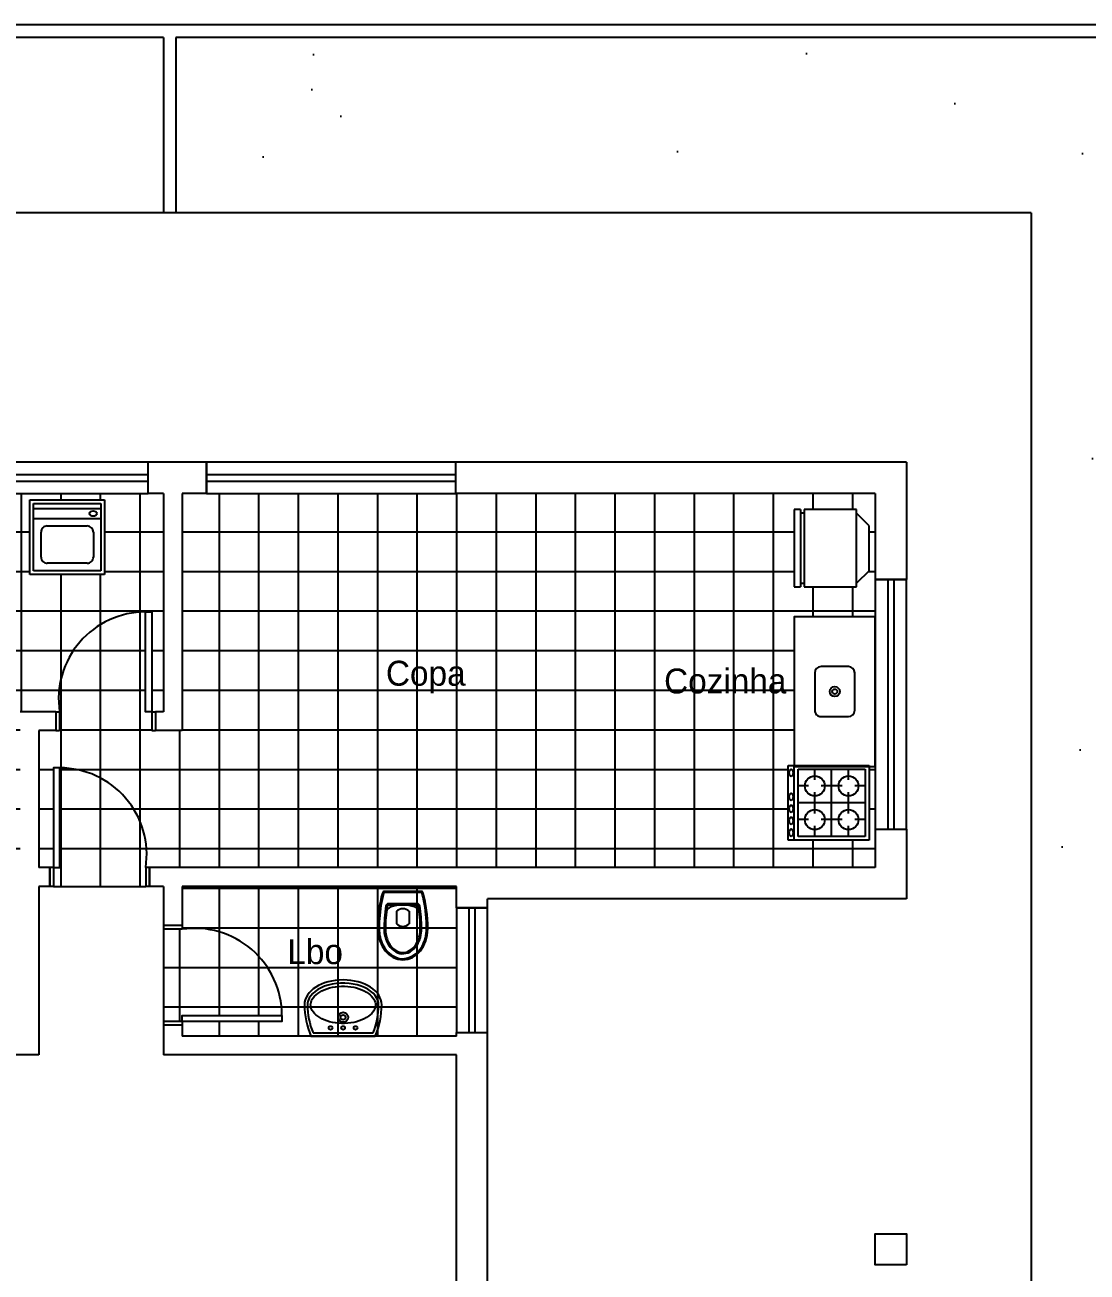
# Model space of a CAD drawing. Extents: x 0 to 44.9, y 0 to 40.9.
# Drawn here: x 19.06 to 27.58, y 10.28 to 20.28 of the extents above; entities that cross this region are included whole.
import ezdxf

# ---------------------------------------------------------------- set-up
doc = ezdxf.new("R2010")
doc.units = 0
for name, color, linetype in [('BLOCO', 5, 'CONTINUOUS'), ('BLOCOS', 5, 'CONTINUOUS'), ('CINZA', 8, 'CONTINUOUS'), ('HACHURA', 1, 'CONTINUOUS'), ('JARDIM', 3, 'CONTINUOUS'), ('PAREDE', 7, 'CONTINUOUS')]:
    doc.layers.add(name, color=color, linetype=linetype)
doc.styles.add('PADRÃO', font='', dxfattribs={"height": 0.2})
doc.styles.get('PADRÃO').set_extended_font_data('AvantGarde Bk BT')

# ---------------------------------------------------------------- blocks, each defined once
blk = doc.blocks.new('J15')
at = {"layer": 'BLOCO'}
for p, q in [((1.5, 0.25), (0, 0.25)), ((0, 0.25), (0, 0)), ((1.5, 0), (1.5, 0.25)), ((1.5, 0.1500000000000057), (0, 0.1500000000000057)), ((0, 0.09999999999999432), (1.5, 0.09999999999999432)), ((0, 0), (1.5, 0))]:
    blk.add_line(p, q, dxfattribs=at)
blk = doc.blocks.new('J2')
at = {"layer": 'BLOCO'}
for p, q in [((0, 0.25), (0, 0)), ((2, 0.25), (0, 0.25)), ((2, 0), (2, 0.25)), ((2, 0.1500000000000057), (0, 0.1500000000000057)), ((0, 0.09999999999999432), (2, 0.09999999999999432)), ((0, 0), (2, 0))]:
    blk.add_line(p, q, dxfattribs=at)
blk = doc.blocks.new('P80D15')
at = {"layer": 'BLOCO', "ltscale": 0.015}
for p, q in [((0, 0.1500000000000057), (0, 0)), ((0, 0.1500000000000341), (0.03000000000000114, 0.1500000000000341)), ((0.03000000000000114, 0.1500000000000057), (0.03000000000000114, 0)), ((0.7700000000000102, 0.1500000000000057), (0.7700000000000102, 0)), ((0.7700000000000102, 0.1500000000000057), (0.8000000000000114, 0.1500000000000057)), ((0.8000000000000114, 0.1500000000000057), (0.8000000000000114, 0)), ((0, 2.842170943040401e-14), (0.03000000000000114, 0)), ((0.7699999999999818, 0), (0.8000000000000114, 0))]:
    blk.add_line(p, q, dxfattribs=at)
at = {"layer": 'BLOCO'}
blk.add_lwpolyline([(0.7700000000000102, 0.1500000000000057), (0.7199999999999989, 0.1500000000000057), (0.7199999999999989, 0.950000000000017), (0.7700000000000102, 0.950000000000017)], close=True, dxfattribs=at)
at = {"layer": 'BLOCO', "ltscale": 0.015}
blk.add_arc((0.7199999999999989, 0.2524375000000134), 0.6975625000000036, 89.99999999999959, 188.444460412286, dxfattribs=at)
blk = doc.blocks.new('P80E15')
at = {"layer": 'BLOCO', "ltscale": 0.015}
for p, q in [((0.03000000000000114, 0.1500000000000057), (0, 0.1500000000000057)), ((0, 0.1500000000000057), (0, 0)), ((0.03000000000000114, 0.1500000000000057), (0.03000000000000114, 0)), ((0.8000000000000114, 0.1500000000000341), (0.7700000000000102, 0.1500000000000341)), ((0.7700000000000102, 0.1500000000000057), (0.7700000000000102, 0)), ((0.8000000000000114, 0.1500000000000057), (0.8000000000000114, 0)), ((0.03000000000000114, 2.842170943040401e-14), (0, 0)), ((0.8000000000000114, 2.842170943040401e-14), (0.7700000000000102, 5.684341886080801e-14))]:
    blk.add_line(p, q, dxfattribs=at)
at = {"layer": 'BLOCO'}
blk.add_lwpolyline([(0.03000000000000114, 0.1500000000000057), (0.0800000000000125, 0.1500000000000057), (0.0800000000000125, 0.950000000000017), (0.03000000000000114, 0.950000000000017)], close=True, dxfattribs=at)
at = {"layer": 'BLOCO', "ltscale": 0.015}
blk.add_arc((0.0800000000000125, 0.2524375000000134), 0.6975625000000036, 351.555539587714, 90.00000000000041, dxfattribs=at)
blk = doc.blocks.new('J1')
at = {"layer": 'BLOCO'}
for p, q in [((0, 0.25), (0, 0)), ((1, 0.25), (0, 0.25)), ((1, 0), (1, 0.25)), ((1, 0.1500000000000057), (0, 0.1500000000000057)), ((0, 0.09999999999999432), (1, 0.09999999999999432)), ((0, 0), (1, 0))]:
    blk.add_line(p, q, dxfattribs=at)
blk = doc.blocks.new('VASOSAN')
at = {"layer": 'BLOCOS'}
for p, q in [((-0.04999870165021036, 0.1999637913173729), (-0.04999870165021036, 0.300036208682684)), ((0.05000129834978395, 0.2000000000000171), (0.05000129834978395, 0.3000000000000398)), ((-0.1156907586723577, 0.1400000000000148), (0.1156608751354042, 0.1400000000000148)), ((-0.1156899891503542, 0.1500000000000057), (0.1156563640565906, 0.1500000000000057)), ((-0.1449592708755176, 0.04000000000002046), (0.1449618675667352, 0.04000000000002046)), ((-0.144958964094414, 0.05000000000001137), (0.144958964094414, 0.05000000000001137))]:
    blk.add_line(p, q, dxfattribs=at)
for centre, radius, start, end in [((-1.681254687468936e-05, 0.2500000000000284), 0.07072348561596478, 44.98962509969003, 134.9688828081831), ((-1.681254687468936e-05, 0.2500000000000284), 0.07072348561596478, 225.0311171918169, 315.01037490031), ((-0.1156907586724003, 0.1599999999999966), 0.02, 189.3867869031125, 270.0000000001221), ((-0.1156899891503826, 0.1599999999999113), 0.01, 189.3843767903272, 270.0000000002443), ((0.1156563640566048, 0.1599999999999397), 0.01, 269.9999999999185, 350.5758748885445), ((0.1156608751354185, 0.1600000000000534), 0.02, 269.9999999999593, 350.5771305827586), ((-0.1449592708755176, 0.06000000000784667), 0.02, 195.5363314444965, 269.9999999879495), ((-0.1449589640944282, 0.0600000000000307), 0.01, 195.5346797106506, 270), ((0.1449589640941156, 0.06000000000059913), 0.01, 270.0000000017912, 344.483103753554), ((0.1449618675666784, 0.06000000000008754), 0.02, 270.0000000001221, 344.463668535786)]:
    blk.add_arc(centre, radius, start, end, dxfattribs=at)
for centre, major_axis, ratio, start_param, end_param in [((1.298349786793551e-06, 0.3400000000000034), (0, 0.25), 0.8000000000000114, 4.71238898038469, 7.853981633974483), ((1.298349786793551e-06, 0.3400000000000034), (0, 0.5), 0.4000000000000057, 1.570796326794897, 2.178171401941273), ((1.298349786793551e-06, 0.3400000000000034), (0, 0.5), 0.4000000000000057, 4.10501390519934, 4.71238898038469), ((3.162615456631102e-06, 0.2000000000000171), (-0.1315416254084454, 0), 0.380107846735427, 0, 3.141592653589793)]:
    blk.add_ellipse(centre, major_axis=major_axis, ratio=ratio, start_param=start_param, end_param=end_param, dxfattribs=at)
for points, knots in [([(0.1900012983497845, 0.3400000000000034), (0.1900012983497845, 0.3848761319792686), (0.1797393390216371, 0.4296688513161939), (0.1275724019719462, 0.5345347987748141), (0.06728061332151469, 0.5774883381547511), (-0.05557463358574921, 0.5822833263597715), (-0.1176873313140447, 0.5442092108278018), (-0.1772271428546759, 0.4396819034496957), (-0.1899987016502109, 0.3899119131999385), (-0.1899987016502109, 0.3400000000000034)], [4.71238898038469, 4.71238898038469, 4.71238898038469, 4.71238898038469, 5.268704666077937, 5.268704666077937, 6.251971787216637, 6.251971787216637, 7.235238908355337, 7.235238908355337, 7.853981633974483, 7.853981633974483, 7.853981633974483, 7.853981633974483]), ([(0.1500012983497925, 0.3400000000000034), (0.1500012983497925, 0.3788440209133057), (0.1410350669412708, 0.4175642631073231), (0.09785548235792874, 0.5046356523495774), (0.05186252916044509, 0.5365242863162791), (-0.035906470330346, 0.5428969122828846), (-0.08268716521656927, 0.5186239494114204), (-0.136675398657502, 0.4336095243094746), (-0.1499987016502189, 0.3869668551708401), (-0.1499987016502189, 0.3400000000000034)], [4.71238898038469, 4.71238898038469, 4.71238898038469, 4.71238898038469, 5.267303564860582, 5.267303564860582, 6.225165062483076, 6.225165062483076, 7.18302656010557, 7.18302656010557, 7.853981633974483, 7.853981633974483, 7.853981633974483, 7.853981633974483]), ([(0.1400012983497874, 0.3400000000000034), (0.1400012983497874, 0.3772837390730786), (0.1313244408788421, 0.4146147677288923), (0.08614040026922964, 0.5057958350239744), (0.03502463044166859, 0.5349710805647021), (-0.04931088296146413, 0.5246485128546965), (-0.08846614740087944, 0.4978919085569657), (-0.1301770436703151, 0.4186244413023701), (-0.139998701650228, 0.3793231752999873), (-0.139998701650228, 0.3400000000000034)], [4.71238898038469, 4.71238898038469, 4.71238898038469, 4.71238898038469, 5.266984672173268, 5.266984672173268, 6.376176055750425, 6.376176055750425, 7.268653195712185, 7.268653195712185, 7.853981633974483, 7.853981633974483, 7.853981633974483, 7.853981633974483]), ([(-0.1899987016502109, 0.3400000000000034), (-0.1899987016502109, 0.2628456380244302), (-0.1826597402104682, 0.1857481592563204), (-0.1646350625580055, 0.0962993025843275), (-0.1598779088782436, 0.07633152029333701), (-0.1545936493339752, 0.05732178411361133)], [1.570796326794897, 1.570796326794897, 1.570796326794897, 1.570796326794897, 2.037455774227855, 2.037455774227855, 2.178171373096618, 2.178171373096618, 2.178171373096618, 2.178171373096618]), ([(0.1255213970934932, 0.158362586435743), (0.1304959230626253, 0.1883329397418549), (0.1342856674288981, 0.2197754344096836), (0.1388984311594896, 0.280892952358073), (0.1400012983497874, 0.3104504303007616), (0.1400012983497874, 0.3400000000000034)], [4.319424209334854, 4.319424209334854, 4.319424209334854, 4.319424209334854, 4.526146784234752, 4.526146784234752, 4.71238898038469, 4.71238898038469, 4.71238898038469, 4.71238898038469]), ([(0.1353910129756457, 0.1567256052765629), (0.1406375926198677, 0.1883393074453181), (0.1445703338030171, 0.2215366219332111), (0.1489940345178695, 0.2833246268364178), (0.1500012983497925, 0.3116621455754114), (0.1500012983497925, 0.3400000000000034)], [4.319414935773391, 4.319414935773391, 4.319414935773391, 4.319414935773391, 4.53527739023095, 4.53527739023095, 4.71238898038469, 4.71238898038469, 4.71238898038469, 4.71238898038469]), ([(0.1545944801337669, 0.0573247746568768), (0.1714080019636555, 0.1178830224408784), (0.1827947395838834, 0.188231392050767), (0.1891612343353728, 0.2873542333339003), (0.1900012983497845, 0.3136769834079587), (0.1900012983497845, 0.3400000000000034)], [4.105016649121983, 4.105016649121983, 4.105016649121983, 4.105016649121983, 4.553177186481221, 4.553177186481221, 4.71238898038469, 4.71238898038469, 4.71238898038469, 4.71238898038469])]:
    blk.add_open_spline(points, degree=3, knots=knots, dxfattribs=at)
for points in [[(-0.1499987016502189, 0.3400000000000034), (-0.1499987016502189, 0.2771333061211863), (-0.1449377691834997, 0.2142947379843179), (-0.1354229546785177, 0.1567380311504962)], [(-0.1399987016502138, 0.3400000000000034), (-0.1399987016502138, 0.2776703725988909), (-0.1349701841103865, 0.2153313553609451), (-0.1255561557510418, 0.1583694305881238)]]:
    blk.add_open_spline(points, degree=3, dxfattribs=at)
blk = doc.blocks.new('LAVAT')
at = {"layer": 'BLOCOS'}
for p, q in [((-0.2573623180961135, 0), (0.2573623180960993, 0)), ((-0.2410322495695425, 0.02500000000000568), (0.2410322495695283, 0.02500000000000568))]:
    blk.add_line(p, q, dxfattribs=at)
for centre, radius in [((-2.842170943040401e-14, 0.1500000000000057), 0.04), ((-2.842170943040401e-14, 0.1500000000000057), 0.02), ((-0.09999999999999432, 0.06499999999999773), 0.015), ((0, 0.06499999999999773), 0.015), ((0.09999999999999432, 0.06499999999999773), 0.015)]:
    blk.add_circle(centre, radius, dxfattribs=at)
for centre, radius, start, end in [((0.3099999999999739, 0.25), 0.6200000000000045, 180, 203.779994731564), ((0.3099999999999739, 0.25), 0.5951987399818819, 180.0000000000055, 202.2113997706397), ((-0.3099999999999739, 0.25), 0.5951987399818819, 337.7886002293573, 359.9999999999946), ((-0.3099999999999739, 0.25), 0.6200000000000045, 336.2200052684331, 7.016477563892661e-15)]:
    blk.add_arc(centre, radius, start, end, dxfattribs=at)
blk.add_ellipse((-2.842170943040401e-14, 0.25), major_axis=(0.3100000000000023, 0), ratio=0.645161290322576, start_param=0, end_param=3.141592653589793, dxfattribs=at)
for points, knots in [([(0.2849999999999824, 0.2500000000000284), (0.2849999999999682, 0.300317964642403), (0.2452497040517159, 0.3541887687748044), (0.1008916727811169, 0.4227595909021034), (3.167234224576987e-05, 0.4339558931305021), (-0.1743068501371283, 0.3989778962069579), (-0.2442601782461509, 0.3532994974840165), (-0.2803506487652356, 0.2860131679577762), (-0.2851229441039038, 0.2679846562883483), (-0.285198739981908, 0.2499999999999716)], [0, 0, 0, 0, 0.9361481793933827, 0.9361481793933827, 1.872296358786765, 1.872296358786765, 2.808444538180148, 2.808444538180148, 3.13938546545754, 3.13938546545754, 3.13938546545754, 3.13938546545754]), ([(0.2599999999999625, 0.2500000000000284), (0.2599999999999625, 0.2784978981889878), (0.242078010852012, 0.3126567214920613), (0.1643569005752425, 0.3704649949829673), (0.1030052039381815, 0.3920693254798095), (-0.02877373062847255, 0.4037223597623836), (-0.0976825814684048, 0.3936467971219031), (-0.2034406750199054, 0.3477822861136133), (-0.2396263539294523, 0.3143366745038918), (-0.2661732608932681, 0.2526194074667387), (-0.2627272874450739, 0.2240541362115209), (-0.2158391141528142, 0.162032776211305), (-0.168127663237712, 0.1314918993692231), (-0.04805875393354597, 0.09792981637818343), (0.02266607553652022, 0.095757041570522), (0.1477154277714732, 0.1225128520000851), (0.2007272141554637, 0.1503951910720218), (0.2508407150234859, 0.2045307616155014), (0.2599999999999767, 0.2286312563089723), (0.2599999999999625, 0.2500000000000284)], [0, 0, 0, 0, 0.718091798041799, 0.718091798041799, 1.436183596083598, 1.436183596083598, 2.154275394125397, 2.154275394125397, 2.872367192167196, 2.872367192167196, 3.590458990208995, 3.590458990208995, 4.308550788250794, 4.308550788250794, 5.026642586292593, 5.026642586292593, 5.744734384334392, 5.744734384334392, 6.283185307179586, 6.283185307179586, 6.283185307179586, 6.283185307179586])]:
    blk.add_open_spline(points, degree=3, knots=knots, dxfattribs=at)
blk = doc.blocks.new('GELAD')
at = {"layer": 'BLOCOS'}
for p, q in [((0.3100000000000023, 0.6499999999999773), (-0.3100000000000023, 0.6499999999999773)), ((-0.3100000000000023, 0.6499999999999773), (-0.3100000000000023, 0.5999999999999659)), ((0.3100000000000023, 0.5999999999999659), (-0.3100000000000023, 0.5999999999999659)), ((-0.2800000000000011, 0.5999999999999659), (-0.2799999999999869, 0.5699999999999932)), ((0.2800000000000153, 0.5699999999999932), (0.2800000000000011, 0.5999999999999659)), ((0.3100000000000165, 0.5999999999999659), (0.3100000000000023, 0.6499999999999773)), ((0.3100000000000023, 0.5699999999999648), (-0.3100000000000023, 0.5699999999999648)), ((-0.3100000000000023, 0.5699999999999648), (-0.3100000000000023, 0.1499999999999773)), ((0.3100000000000023, 0.1499999999999773), (0.3100000000000165, 0.5699999999999648)), ((-0.3100000000000023, 0.1499999999999773), (0.3100000000000023, 0.1499999999999773)), ((-0.1800000000000068, 0.05000000000001137), (-0.2800000000000011, 0.1500000000000057)), ((0.1800000000000068, 0.04999999999998295), (0.2800000000000011, 0.1499999999999773)), ((-0.1800000000000068, 0.05000000000001137), (0.1800000000000068, 0.04999999999998295))]:
    blk.add_line(p, q, dxfattribs=at)
blk = doc.blocks.new('PIA')
at = {"layer": 'BLOCOS'}
blk.add_lwpolyline([(-0.6000000000000085, 0), (0.5999999999999943, 0), (0.5999999999999943, 0.6500000000000057), (-0.6000000000000085, 0.6500000000000057)], close=True, dxfattribs=at)
blk.add_lwpolyline([(-0.1500000000000199, 0.1649999999999352), (0.1500000000000057, 0.1649999999999636, 0.414213562373095), (0.2000000000000028, 0.214999999999975), (0.2000000000000028, 0.4349999999999454, 0.414213562373095), (0.1500000000000057, 0.4849999999999568), (-0.1500000000000057, 0.4849999999999852, 0.4142135623731188), (-0.2000000000000028, 0.4349999999999739), (-0.2000000000000171, 0.2149999999999466, 0.4142135623730711)], format="xyb", close=True, dxfattribs=at)
for radius in [0.04, 0.02]:
    blk.add_circle((0, 0.3249999999999886), radius, dxfattribs=at)
blk = doc.blocks.new('FOGÃO4B')
at = {"layer": 'BLOCOS'}
for p, q in [((-0.2999999999999972, 0.700000000000017), (0.2999999999999972, 0.700000000000017)), ((-0.2999999999999972, 0.05000000000001137), (-0.2999999999999829, 0.700000000000017)), ((0.2999999999999972, 0.700000000000017), (0.2999999999999972, 0.05000000000001137)), ((-0.2999999999999972, 0.6500000000000057), (0.2999999999999972, 0.6500000000000057)), ((-0.2700000000000244, 0.620000000000033), (0.2700000000000102, 0.620000000000033)), ((-0.2699999999999818, 0.0800000000000125), (-0.2700000000000244, 0.620000000000033)), ((-0.1350000000000051, 0.5350000000000534), (-0.1350000000000193, 0.620000000000033)), ((2.842170943040401e-14, 0.0800000000000125), (-1.4210854715202e-14, 0.620000000000033)), ((0.1350000000000051, 0.5350000000000534), (0.1349999999999909, 0.620000000000033)), ((0.2700000000000102, 0.620000000000033), (0.269999999999996, 0.07999999999995566)), ((-0.2700000000000244, 0.4850000000000421), (-0.1850000000000023, 0.4850000000000421)), ((-0.1349999999999909, 0.2650000000000716), (-0.1350000000000051, 0.4350000000000307)), ((-0.08500000000000796, 0.4850000000000421), (0.08500000000000796, 0.4850000000000421)), ((0.1350000000000051, 0.2650000000000716), (0.1350000000000051, 0.4350000000000307)), ((0.1850000000000023, 0.4850000000000421), (0.2700000000000102, 0.4850000000000421)), ((-0.2700000000000244, 0.3500000000000512), (0.2700000000000102, 0.3500000000000512)), ((-0.2700000000000244, 0.2150000000000603), (-0.1850000000000023, 0.2150000000000603)), ((-0.08500000000000796, 0.2150000000000603), (0.08500000000000796, 0.2150000000000603)), ((0.1850000000000023, 0.2150000000000603), (0.2700000000000102, 0.2150000000000603)), ((-0.1349999999999767, 0.0800000000000125), (-0.1349999999999767, 0.1650000000000489)), ((0.1350000000000335, 0.0800000000000125), (0.1350000000000193, 0.1650000000000489)), ((0.2999999999999972, 0.05000000000001137), (-0.2999999999999972, 0.05000000000001137)), ((0.269999999999996, 0.07999999999995566), (-0.2699999999999818, 0.0800000000000125))]:
    blk.add_line(p, q, dxfattribs=at)
for centre in [(-0.1350000000000051, 0.4850000000000421), (0.1350000000000051, 0.4850000000000421), (-0.1350000000000051, 0.2150000000000603), (0.1350000000000051, 0.2150000000000603)]:
    blk.add_circle(centre, 0.08, dxfattribs=at)
for centre in [(-0.2399999999999949, 0.6750000000000114), (-0.1439999999999912, 0.6750000000000114), (-0.04800000000000182, 0.6750000000000114), (0.04800000000000182, 0.6750000000000114), (0.2400000000000091, 0.6750000000000114)]:
    blk.add_ellipse(centre, major_axis=(-0.03000000000000114, 0), ratio=0.499999999999981, dxfattribs=at)
blk = doc.blocks.new('MÁQUINA')
at = {"layer": 'BLOCOS'}
for p, q in [((-0.2999999999999972, 0.6500000000000057), (0.2999999999999972, 0.6500000000000057)), ((-0.2999999999999972, 0.05000000000001137), (-0.2999999999999972, 0.6500000000000057)), ((-0.2700000000000244, 0.620000000000033), (0.2700000000000102, 0.620000000000033)), ((-0.2699999999999818, 0.0800000000000125), (-0.2700000000000244, 0.620000000000033)), ((0.2700000000000102, 0.620000000000033), (0.269999999999996, 0.07999999999995566)), ((0.2999999999999972, 0.6500000000000057), (0.2999999999999972, 0.05000000000001137)), ((-0.210000000000008, 0.3100000000000023), (-0.2100000000000222, 0.5099999999999909)), ((-0.160000000000025, 0.5600000000000023), (0.1600000000000108, 0.5600000000000023)), ((0.210000000000008, 0.5099999999999909), (0.2099999999999795, 0.3099999999999739)), ((0.2700000000000102, 0.1999999999999602), (-0.2699999999999676, 0.2000000000000171)), ((0.1599999999999824, 0.2599999999999625), (-0.1600000000000108, 0.2599999999999909)), ((0.269999999999996, 0.1199999999999477), (-0.2699999999999818, 0.1200000000000045)), ((0.2999999999999972, 0.05000000000001137), (-0.2999999999999972, 0.05000000000001137)), ((0.269999999999996, 0.07999999999995566), (-0.2699999999999818, 0.0800000000000125))]:
    blk.add_line(p, q, dxfattribs=at)
for centre, start, end in [((-0.160000000000025, 0.5099999999999909), 90, 180.0000000000045), ((0.1600000000000108, 0.5099999999999909), 359.9999999999985, 90.00000000000375), ((-0.1600000000000108, 0.3100000000000023), 180.0000000000057, 269.9999999999924), ((0.1599999999999824, 0.3099999999999739), 269.999999999994, 359.9999999999981)]:
    blk.add_arc(centre, 0.05, start, end, dxfattribs=at)
blk.add_ellipse((-0.2079155801208259, 0.1609604888554372), major_axis=(-0.03006968374842245, 0), ratio=0.7169811713374736, dxfattribs=at)

msp = doc.modelspace()

# ---------------------------------------------------------------- hatches: boundary and pattern name
at = {"layer": 'HACHURA', "ltscale": 0.015}
h = msp.add_hatch(dxfattribs=at)
h.set_pattern_fill('NET', color=256, scale=0.1, style=0)
h.set_pattern_definition([(0, (-128.920260809519, -140.9463707314769), (0, 0.3175), []), (90, (-128.920260809519, -140.9463707314769), (-0.3175, 1.944062586693024e-17), [])])
h.paths.add_polyline_path([(19.02341946653914, 14.77344200473607), (19.31066664876124, 14.77344200473607), (19.34066664876124, 14.77344200473607, -0.4580704259902146), (20.03066664876124, 15.57344200473605), (20.08066664876125, 15.57344200473605), (20.08066664876128, 14.77344200473604), (20.11066664876125, 14.77344200473604), (20.17341946653914, 14.77344200473607), (20.17341946653914, 16.5234420047361), (20.05019466206522, 16.52344200473613), (18.85019466206523, 16.52344200473615), (18.85019466206523, 15.9234420047361), (18.25019466206527, 15.9234420047361), (18.25019466206521, 16.52344200473615), (17.71773373024399, 16.5234420047361), (17.68773373024399, 16.52344200473604, -0.4580704259902146), (16.99773373024399, 15.72344200473606), (16.94773373024395, 15.72344200473603), (16.94773373024398, 16.52344200473607), (16.91773373024398, 16.52344200473607), (16.82341946653918, 16.52344200473607), (16.82341946653915, 15.66192035922975), (16.82341946653909, 15.63192035922975), (16.82341946653915, 14.86192035922974), (16.82341946653915, 14.56618562980211), (16.82341946653912, 14.53618562980211), (16.67341946653914, 14.53618562980211), (16.67341946653912, 14.48618562980207), (15.87341946653913, 14.48618562980209, 0.458070425990229), (16.67341946653914, 13.7961856298021), (16.82341946653912, 13.79618562980207), (16.82341946653912, 13.7661856298021), (16.82341946653915, 13.52344200473604), (16.9140529630497, 13.52344200473604), (16.9440529630497, 13.52344200473604), (16.9440529630497, 13.37344200473603), (16.99405296304971, 13.37344200473603), (16.99405296304971, 12.57344200473602, 0.458070425990229), (17.68405296304971, 13.37344200473603), (17.68405296304971, 13.52344200473601), (17.71405296304971, 13.52344200473601), (19.02341946653911, 13.52344200473604)])
h.paths.add_polyline_path([(19.10212876354396, 15.87344200473612), (19.10212876354396, 16.47344200473611), (19.70212876354395, 16.47344200473611), (19.70212876354395, 15.87344200473612)], flags=16)
edge = h.paths.add_edge_path(flags=17)
edge.add_ellipse((19.61004434366478, 16.36248151588069), major_axis=(0.03006968374842245, 6.639987522363349e-16), ratio=0.7169811713374736, start_angle=0, end_angle=360)
h.paths.add_polyline_path([(17.68773373024399, 16.52344200473604), (17.68773373024399, 16.77344200473604), (16.94773373024398, 16.77344200473604), (16.94773373024401, 16.52344200473607), (16.99773373024399, 16.52344200473607), (16.99773373024399, 15.72344200473606, 0.4580704259902146)])
h.paths.add_polyline_path([(19.34191118298534, 14.32344200473605), (19.34191118298534, 13.52344200473604), (19.29191118298533, 13.52344200473604), (19.29191118298536, 13.37344200473603), (20.03191118298531, 13.37344200473603), (20.03191118298534, 13.52344200473604, 0.458070425990229)])
h.paths.add_polyline_path([(20.32341946653912, 13.0291951485344), (20.17341946653912, 13.0291951485344), (20.17341946653912, 12.28919514853439), (20.32341946653912, 12.28919514853439), (20.32341946653912, 12.3391951485344), (21.12341946653913, 12.3391951485344, 0.458070425990229)])
edge = h.paths.add_edge_path()
edge.add_line((15.87341946653913, 14.48618562980212), (15.87341946653913, 14.53618562980211))
edge.add_line((15.87341946653913, 14.53618562980211), (16.67341946653914, 14.53618562980211))
edge.add_line((16.67341946653914, 14.53618562980211), (16.67341946653914, 14.56618562980211))
edge.add_line((16.67341946653914, 14.56618562980211), (16.6734194665392, 14.62344200473603))
edge.add_line((16.6734194665392, 14.62344200473603), (13.92341946653914, 14.62344200473603))
edge.add_line((13.92341946653914, 14.62344200473603), (13.92341946653914, 13.52344200473604))
edge.add_line((13.92341946653914, 13.52344200473604), (15.45694346731071, 13.52344200473604))
edge.add_arc((16.02430578541089, 13.77344200473598), 0.6199999999999974, 179.9999999999895, 203.779994731407, ccw=False)
edge.add_ellipse((15.71430578541091, 13.77344200473604), major_axis=(0.3100000000000023, 0), ratio=0.645161290322576, start_angle=0, end_angle=180, ccw=False)
edge.add_arc((15.40430578541097, 13.77344200473604), 0.6200000000000034, 336.22000526858824, 359.9999999999632, ccw=False)
edge.add_line((15.97166810351115, 13.52344200473604), (16.67341946653914, 13.52344200473604))
edge.add_line((16.67341946653914, 13.52344200473604), (16.67341946653914, 13.7661856298021))
edge.add_line((16.67341946653914, 13.7661856298021), (16.67341946653912, 13.7961856298021))
edge.add_arc((16.57098196653914, 14.48618562980209), 0.6975624999999992, 179.9999999999976, 278.4444604122837, ccw=False)
edge = h.paths.add_edge_path(flags=16)
edge.add_ellipse((14.98595159256655, 13.86344200473604), major_axis=(0, 0.25), ratio=0.8000000000000114, start_angle=270, end_angle=450, ccw=False)
edge.add_ellipse((14.98595159256655, 13.86344200473604), major_axis=(0, 0.5), ratio=0.4000000000000057, start_angle=235.1999716104384, end_angle=270, ccw=False)
edge.add_arc((15.13091216178344, 13.5834420047361), 0.02000000000002971, 270, 348.1772623975251, ccw=False)
edge.add_line((15.13091216178344, 13.56344200473606), (14.84099102334125, 13.56344200473606))
edge.add_arc((14.84099102334343, 13.58344200473604), 0.01999999999999973, 191.8227371122636, 269.9999999937305, ccw=False)
edge.add_ellipse((14.98595159256655, 13.86344200473604), major_axis=(0, 0.5), ratio=0.4000000000000057, start_angle=90, end_angle=124.80002838732861, ccw=False)
h.paths.add_polyline_path([(22.52341946653914, 13.37344200473609), (20.32341946653921, 13.37344200473606), (20.32341946653918, 13.05919514853443), (20.32341946653915, 13.0291951485344, -0.4580704259902146), (21.12341946653913, 12.3391951485344), (21.1234194665391, 12.28919514853436), (20.32341946653912, 12.28919514853436), (20.32341946653912, 12.25919514853439), (20.32341946653915, 12.1734420047361), (22.52341946653917, 12.1734420047361), (22.52341946653911, 12.20192453777605), (22.52341946653914, 13.20192453777608)])
h.paths.add_polyline_path([(21.6545363991936, 12.32344200473611, -1.000000630795092), (21.57453639919362, 12.32344200473611, -1.000000630795092)], flags=16)
h.paths.add_polyline_path([(21.63453639919362, 12.32344200473611, -1), (21.5945363991936, 12.32344200473611, -1)], flags=0)
h.paths.add_polyline_path([(21.52953639919363, 12.2384420047361, -1.000001348677982), (21.49953639919366, 12.2384420047361, -1.000001348677982)], flags=16)
h.paths.add_polyline_path([(21.62953639919363, 12.2384420047361, -1.000001348677982), (21.59953639919365, 12.2384420047361, -1.000001348677982)], flags=16)
h.paths.add_polyline_path([(21.72953639919362, 12.2384420047361, -1.000001348677982), (21.69953639919365, 12.2384420047361, -1.000001348677982)], flags=16)
h.paths.add_polyline_path([(25.18341946653914, 14.34347133016553), (25.23341946653915, 14.34347133016553), (25.23341946653912, 15.5351793036194), (25.88341946653915, 15.53517930361934), (25.88341946653915, 15.83290813642836), (25.88341946653915, 16.52344200473607), (22.51825053074367, 16.5234420047361), (20.51825053074367, 16.52344200473607), (20.32341946653912, 16.5234420047361), (20.32341946653915, 14.62344200473603), (20.11066664876125, 14.62344200473603), (20.08066664876122, 14.62344200473601), (20.08066664876128, 14.77344200473607), (20.03066664876124, 14.77344200473604), (20.03066664876124, 15.57344200473605, 0.458070425990229), (19.34066664876124, 14.77344200473604), (19.34066664876124, 14.62344200473603), (19.31066664876124, 14.62344200473606), (19.17341946653912, 14.62344200473601), (19.17341946653914, 13.52344200473607), (19.2619111829853, 13.52344200473607), (19.29191118298533, 13.52344200473607), (19.29191118298533, 14.32344200473605), (19.34191118298534, 14.32344200473605, -0.4580704259902146), (20.03191118298534, 13.52344200473607), (20.06191118298534, 13.52344200473607), (20.17341946653912, 13.52344200473607), (25.88341946653915, 13.52344200473607), (25.88341946653915, 13.83290813642836), (25.88341946653915, 14.33517930361933), (25.83341946653911, 14.3351793036193), (25.83341946653911, 13.74347133016551), (25.18341946653911, 13.74347133016551)])
h.paths.add_polyline_path([(25.23341946653917, 15.77449161833579), (25.23341946653917, 16.39449161833579), (25.28341946653919, 16.39449161833585), (25.28341946653919, 16.36449161833585), (25.31341946653919, 16.36449161833588), (25.31341946653919, 16.39449161833585), (25.73341946653917, 16.39449161833582), (25.73341946653917, 16.36449161833582), (25.83341946653914, 16.26449161833585), (25.83341946653911, 15.90449161833578), (25.73341946653917, 15.80449161833585), (25.73341946653917, 15.77449161833584), (25.31341946653922, 15.77449161833582), (25.31341946653919, 15.80449161833582), (25.28341946653919, 15.80449161833585), (25.28341946653919, 15.77449161833582)], flags=16)
h.paths.add_polyline_path([(17.9284249647591, 15.13559765040131), (19.0703892504734, 15.13559765040131), (19.0703892504734, 15.44157292512659), (17.9284249647591, 15.44157292512659)], flags=24)
h.paths.add_polyline_path([(15.14346963609395, 14.24173275755282), (15.85596963609396, 14.24173275755282), (15.85596963609396, 14.55368330700338), (15.14346963609395, 14.55368330700338)], flags=24)
h.paths.add_polyline_path([(21.09975730185252, 12.69467359735583), (21.67482598317122, 12.69467359735583), (21.67482598317122, 13.0010609599932), (21.09975730185252, 13.0010609599932)], flags=24)
h.paths.add_polyline_path([(24.14564907666005, 14.86354166745724), (25.2637809447919, 14.86354166745724), (25.2637809447919, 15.17590430481988), (24.14564907666005, 15.17590430481988)], flags=24)
h.paths.add_polyline_path([(21.90323655758118, 14.87021091404057), (22.74259095318558, 14.87021091404057), (22.74259095318558, 15.24953783711749), (21.90323655758118, 15.24953783711749)], flags=24)
at = {"layer": 'JARDIM', "ltscale": 0.015}
h = msp.add_hatch(dxfattribs=at)
h.set_pattern_fill('AR-SAND', color=256, scale=0.05, style=0)
h.set_pattern_definition([(37.50000000000001, (-128.920260809519, -140.9463707314769), (-0.08000156479920228, 2.447066186646712), [0, -1.9304, 0, -2.159, 0, -2.06375]), (7.499999999999999, (-128.920260809519, -140.9463707314769), (2.247616415690013, 3.584125502841772), [0, -1.0414, 0, -1.7399, 0, -0.6667500000000001]), (327.5, (-130.482360809519, -140.9463707314769), (3.95496185120729, 0.007185923392728455), [0, -0.635, 0, -2.286, 0, -2.9845]), (317.5, (-130.482360809519, -140.9463707314769), (3.817782262361486, 1.114646616286081), [0, -0.3175, 0, -1.4986, 0, -1.7145])])
h.paths.add_polyline_path([(35.45000000000002, 20.18000000000001), (20.27341946653908, 20.17999999999998), (20.27341946653911, 18.77344200473607), (27.13341946653915, 18.77344200473607), (27.13341946653915, 2.07344200473608), (6.973419466539099, 2.07344200473608), (6.973419466539099, 8.852942984693755), (-2.842170943040401e-14, 8.852942984693726), (0, 0.1000000000000227), (35.44999999999999, 0.1000000000000227)])
h.paths.add_polyline_path([(30.59620770749856, 18.37447486005283), (31.77624211901917, 18.36062469090351), (31.79727896566413, 18.38296774698065), (31.03448759183712, 19.22618950376241, -0.249411766014569), (30.99236091074306, 19.27275811381534), (30.98919066526403, 19.2762626368789, 0.2050076759115)], flags=0)
h.paths.add_polyline_path([(32.77116195017629, 19.22447973825086), (32.767957534738, 19.2553892087856), (32.76514610299941, 19.25240321102399)], flags=0)
h.paths.add_polyline_path([(32.47764441668932, 17.20771362737213), (32.44904785897407, 17.16515922601013, 0.0002300770649193531), (32.44951443852889, 17.16482284812329, 0.2776216076970744)], flags=0)
h.paths.add_polyline_path([(33.29582892757549, 17.31213676073872, 0.8075926180531926), (33.23236582723581, 17.22625276537931), (33.23464261975266, 17.22382253771934, -0.01524647078999138), (33.23236582723618, 17.22625276537892), (32.85535488463182, 17.62867082238066, -481.901120626811), (32.86144253758877, 17.63707273040313), (33.29582892757546, 17.31213676073872, -0.11247064894102), (33.31517059086013, 17.29748509698672, 5.875425071735025e-05), (33.31525858802465, 17.29760270602654)], flags=16)
h.paths.add_polyline_path([(32.43124307006326, 18.74565922972107), (32.41838306826833, 18.73695193683909), (32.40542300997558, 18.7176661358082, 0.0002300770649193531), (32.4058895895304, 18.71732975792136, 0.1985817664520347)], flags=0)
h.paths.add_polyline_path([(32.81478679917481, 17.67197282845274), (32.81158238373652, 17.70288229898762), (32.80877095199787, 17.69989630122595)], flags=0)
h.paths.add_polyline_path([(32.80249990387784, 17.66817327354514), (32.80709068757506, 17.66188827205494), (32.81488717274257, 17.66873340040144), (32.80744432854448, 17.66882075772767)], flags=0)
h.paths.add_polyline_path([(32.43080080673926, 18.1651054248336, -1.013556998841214), (32.40894017160343, 18.10192742346882), (32.80900460852888, 17.65967932142522), (33.29466304885995, 17.98851055706609, -1.02845612740451), (33.29344616352543, 18.07385616092554, 0.2470778442523867), (32.7545453905997, 18.29406283214425, -1.209450783901326), (32.68276029787083, 18.28286889404285, 0.1126608008175477)], flags=0)
h.paths.add_polyline_path([(31.17189608200883, 17.43776191156903), (31.11470296657836, 17.35265310884515, 0.0002300770649180705), (31.11563612568798, 17.35198035307144, 0.2776216076969302)], flags=0)
h.paths.add_polyline_path([(32.18987681213588, 17.66136584494853, -0.9796842494911089), (32.19572648098722, 17.58601166021091, -0.0001869800496974278), (32.19566236204631, 17.58647469192127, 0.0001869800496974278), (32.19572648098722, 17.58601166021091, 0.9796842494911016), (32.18987681213588, 17.66136584494853, 5.554137920572629e-06), (32.18987704794071, 17.66135196160613, 180045.9430969443)], flags=0)
h.paths.add_polyline_path([(30.60733429937039, 18.19966929525836), (31.82160705638591, 18.35868120391518), (31.0893760340501, 19.361140341637, -0.1098075658983509), (31.58212784437191, 19.58807244491052, -0.01037733938323011), (31.58229690251551, 19.59113791430005), (31.59114805770213, 19.55005392669267, 0.614169452097859), (31.72303398811931, 19.55414258649773), (31.71517023901862, 19.62999552311067, -0.07542781100337963), (31.7256980298296, 19.61046032111338, -0.10450671709116), (32.23936388279935, 19.55283292543524, -0.06621583185584112), (32.3436879559089, 19.68043037617676, 0.02072236716778856), (32.34425198205795, 19.6777186382933), (32.36531532260491, 19.65443433326689, 1.013556998820288), (32.38717595774079, 19.71761233463167, -0.1126608008175269), (32.63913544887234, 19.83537580384086, 1.20945078390055), (32.71092054160121, 19.84656974194232, -0.2470778442524096), (33.24982131452697, 19.62636307072356, 1.028456127404382), (33.25103819986148, 19.54101746686413), (33.28816760086929, 19.56615716546318, 0.03863615137713812), (33.29039893453125, 19.57235608708467, -0.3183349150125962), (33.27154574186164, 18.84999200678476, 0.003026774065949813), (33.2711174503541, 18.85049581752), (33.25220407857702, 18.86464367053674, 0.8075926180534071), (33.18874097823738, 18.7787596751773), (33.19101777075417, 18.77632944751738, -0.01524647079284655), (33.18874097823726, 18.77875967517741), (32.82503171027878, 19.16697964543695, 0.06393890370400354), (32.80349957568114, 19.17004697867588, 0.004521496275519368), (32.78880699085377, 19.18722851726412), (31.85027375220471, 18.36321867975963), (32.80826510378122, 17.64660817830222, -0.109406630314682), (32.84609184733532, 17.6183124722688), (32.80826510378131, 17.64660817830219, 0.8075926180603374), (32.68133890310324, 17.47484018758198), (32.68589248813512, 17.46997973226397, -0.0152464707870469), (32.68133890310304, 17.47484018758217), (31.84983682221093, 18.36237795896372), (31.84922491846882, 18.36229782871177), (31.83078862378034, 18.34611120093467), (31.82160705638586, 18.35868120391518), (30.63759909816525, 18.20363254271959, -0.1034839593330987), (30.60806021060463, 18.19435797724665, -0.00107214014395677)], flags=0)
h.paths.add_polyline_path([(32.15173867637159, 19.14117422901481), (32.13905041266213, 19.13951267067191, 0.08722999500875177), (32.15210163198873, 19.13851857000896, -0.00107214014395759)], flags=0)
h.paths.add_polyline_path([(32.77126232374414, 19.22124031019951), (32.76346583857659, 19.21439518185301), (32.75835526421955, 19.22139180150847)], flags=0)
h.paths.add_polyline_path([(31.87067999949235, 2.085508931012527), (31.81348688406189, 2.000400128288646, 0.0002300770649180705), (31.81442004317151, 1.99972737251494, 0.2776216076969302)], flags=16)
h.paths.add_polyline_path([(31.29499162498209, 3.022221879496328), (32.47502603650264, 3.008371710346978), (32.4960628831476, 3.030714766424126), (31.73327150932062, 3.873936523205913, -0.2494117660144832), (31.69114482822658, 3.920505133258843), (31.68797458274756, 3.924009656322397, 0.2050076759115)], flags=16)
h.paths.add_polyline_path([(31.75391942229166, 4.32867837608444), (31.7412311585822, 4.327016817741537, 0.08722999500875177), (31.75428237790879, 4.326022717078587, -0.00107214014395759)], flags=0)
h.paths.add_polyline_path([(32.37334269609633, 4.411983885320439), (32.3701382806581, 4.44289335585529), (32.36732684891945, 4.439907358093649)], flags=16)
h.paths.add_polyline_path([(31.9949402896315, 4.909413899273773), (32.35302111071596, 4.419184203741395), (32.35869156103442, 4.427622373858156), (32.37334269609642, 4.41198388532041), (32.37538914870882, 4.410453068335102), (32.84465576803333, 4.822457987087319, 0.2422856757352114), (32.31310128752128, 5.034073889011921, -1.209450783901326), (32.2413161947924, 5.022879950910522, 0.1098075658983641)], flags=16)
h.paths.add_polyline_path([(32.3592190217544, 4.408911406188253), (32.38080506507546, 4.408658048872326), (32.89034834678938, 4.753661312532813, 0.03863615137716913), (32.89257968045129, 4.759860234154331, -0.2413836050406409), (32.95890964771124, 4.193497397920254, -0.1345129834737957), (33.50228349316464, 3.817793998119384, 1.028456127410612), (33.50471726383367, 3.64710279040051), (33.57897606584933, 3.697382187598635, 0.03863615137706845), (33.58343873317321, 3.709780030841614, -0.3183349150126115), (33.54573234783402, 2.265051870241734, 0.003026774066175865), (33.54487576481884, 2.266059491712269), (33.50704902126472, 2.294355197745745, 0.807592618059945), (33.38012282058676, 2.122587207025475), (33.38467640561865, 2.117726751707465, -0.0152464707870469), (33.38012282058656, 2.122587207025674), (32.55457050337682, 3.003774254674482), (32.49467996560236, 2.963223369722982), (32.52957254126389, 2.993858220378172), (32.52039097386947, 3.006428223358682), (31.33638301564878, 2.851379562163089, -0.1034839593330987), (31.30684412808816, 2.842104996690153, -0.00107214014395677), (31.30611821685392, 2.84741631470186), (32.52039097386944, 3.006428223358682), (31.78815995153363, 4.008887361080497, -0.1098075658983509), (32.28091176185544, 4.235819464354023, -0.01037733938323011), (32.28108081999903, 4.238884933743549), (32.28993197518565, 4.197800946136169, 0.614169452097859), (32.42181790560284, 4.201889605941233), (32.41395415650214, 4.277742542554165, -0.07542781100337963), (32.42448194731313, 4.258207340556879, -0.1089440847325765), (32.95890964771124, 4.193497397920254, 0.2397408929877123), (32.89473044672863, 4.756628359366687), (32.89034834678935, 4.753661312532813, -0.2836968950461969), (32.85321894578152, 4.728521613933765), (32.36756050545048, 4.399690378292917), (32.35921902175443, 4.408911406188224), (31.74835612635854, 4.416081158481632, -0.2055917600547325), (31.94586870182897, 4.86793452324639, 0.02072236716778856), (31.94643272797802, 4.865222785362931)], flags=16)
h.paths.add_polyline_path([(5.114665811007228, 7.126386877159121), (5.086069253291981, 7.083832475797124, 0.0002300770649193531), (5.086535832846806, 7.083496097910285, 0.2776216076970744)], flags=0)
h.paths.add_polyline_path([(4.832384919687996, 7.507340569003759), (4.819696655978532, 7.505679010660856, 0.08722999500875177), (4.832747875305131, 7.504684909997906, -0.00107214014395759)], flags=0)
h.paths.add_polyline_path([(5.451808193492695, 7.590646078239871), (5.448603778054405, 7.621555548774609), (5.445792346315756, 7.618569551012996)], flags=0)
h.paths.add_polyline_path([(5.073405787027838, 8.088076092193091), (5.439001507535949, 7.587558141497425), (5.45190856706057, 7.587406650188456), (5.453518695143259, 7.588820304308683), (5.451808193492724, 7.590646078239757), (5.453854646105157, 7.589115261254392), (5.923121265429671, 8.001120180006637, 0.2422856757352114), (5.391566784917615, 8.21273608193124, -1.209450783901326), (5.319781692188741, 8.20154214382984, 0.1098075658983641)], flags=0)
h.paths.add_polyline_path([(5.973195944124967, 7.935290552286006), (5.968813844185689, 7.932323505452132, -0.2836968950461969), (5.931684443177858, 7.907183806853084), (5.446026002846821, 7.578352571212235), (5.045961565921345, 8.020600673255814, -0.249411766014208), (5.024898225374358, 8.04388497828225), (5.02331310263483, 8.045637239814056, -6919.394315428216), (5.023050150556088, 8.045389457099958, -0.001260742498511465), (5.025348848808193, 8.047545878339605, 0.0005557587679408105), (5.024334199225308, 8.046596716165709, 0.02072236716778856), (5.024898225374358, 8.04388497828225), (5.446026002846793, 7.578352571212235), (5.968813844185718, 7.932323505452132, 0.03863615137716913), (5.971045177847628, 7.93852242707365, -0.001552849401819531)], flags=16)
h.paths.add_polyline_path([(1.874852435916694, 1.987823163039934), (1.846255878201447, 1.945268761677937, 0.0002300770649193531), (1.846722457756272, 1.944932383791098, 0.2776216076970744)], flags=0)
h.paths.add_polyline_path([(1.592571544597462, 2.368776854884572), (1.579883280887998, 2.36711529654167, 0.08722999500875177), (1.592934500214596, 2.366121195878719, -0.00107214014395759)], flags=0)
h.paths.add_polyline_path([(2.211994818402161, 2.452082364120713), (2.208790402963899, 2.482991834655394), (2.20597897122525, 2.480005836893753)], flags=0)
h.paths.add_polyline_path([(1.833592411937303, 2.949512378073905), (2.199188132445386, 2.448994427378267), (2.212095191969979, 2.448842936069241), (2.213705320052753, 2.450256590189525), (2.211994818402076, 2.452082364120599), (2.214041271014622, 2.450551547135206), (2.683307890339137, 2.862556465887451, 0.2422856757352114), (2.15175340982708, 3.074172367812054, -1.209450783901326), (2.079968317098206, 3.062978429710654, 0.1098075658983641)], flags=0)
h.paths.add_polyline_path([(2.729000469095183, 2.793759791332945, -0.2836968950463719), (2.691871068087323, 2.768620092733897), (2.206212627756287, 2.439788857093021), (1.806148190830811, 2.882036959136627, -0.249411766014208), (1.785084850283823, 2.905321264163064), (1.783499727544296, 2.907073525694869, -6919.394315428216), (1.783236775465554, 2.906825742980772, -0.001260742498511465), (1.785535473717658, 2.908982164220419, 0.0005557587679408105), (1.784520824134773, 2.908033002046523, 0.02072236716778856), (1.785084850283823, 2.905321264163064), (2.206212627756287, 2.439788857093049), (2.729000469095183, 2.793759791332945, 0.03863615137716913), (2.731231802757094, 2.799958712954464, -0.001552849401819531), (2.733382569034433, 2.796726838166819)], flags=16)
h.paths.add_polyline_path([(1.731594145866239, 3.379552310694379), (1.711576555465626, 3.349764229741083, 0.0002300770649252694), (1.711903161153998, 3.349528765220271, 0.2776216076962975)], flags=16)
h.paths.add_polyline_path([(1.533997521942837, 3.646219894985705), (1.525115737346255, 3.645056804145668, 0.08722999500845381), (1.534251590874845, 3.644360933681611, -0.001072140143957066)], flags=16)
h.paths.add_polyline_path([(1.967593813606129, 3.704533751451095), (1.965350722799343, 3.726170380825266), (1.963382720582274, 3.7240801823921)], flags=0)
h.paths.add_polyline_path([(2.317862467785886, 3.442392339424657, 0.003026774066540821), (2.317562663730541, 3.44274500693939), (2.30432330348674, 3.452648504051012, 0.8075926180528039), (2.259899133248666, 3.392529707299673), (2.261492888010679, 3.390828547937474, -0.01524647078580906), (2.259899133249576, 3.392529707298706), (1.970955822225847, 3.700945173976123), (1.949994134004839, 3.686752364243119), (1.962173635126021, 3.697445676239397), (1.957707241566681, 3.702383016058349), (1.530103214789648, 3.707401842663728, -0.2055917600547386), (1.668362017618961, 4.023699197999065, 0.02072236716798879), (1.66875683592329, 4.021800981480624), (1.683501174306144, 4.005501967962147, 1.013556998790083), (1.69880361890128, 4.049726568917492, -0.1126608008175273), (1.875175262693375, 4.132160997363968, -0.02251225857486002), (1.875359981042209, 4.134483816130057, 0.02251225857486002), (1.875175262693375, 4.132160997363968, -7.88102983729318e-05), (1.875310073006375, 4.132190110249553, 7.88102983729318e-05), (1.875175262693375, 4.132160997363968, 1.209450783905477), (1.925424827603564, 4.139996754034939, -0.2470778442524086), (2.302655368651614, 3.985852084181829, 1.028456127409701), (2.303507188385765, 3.926110161480239), (2.329497769091233, 3.943707950499572, 0.03863615137691965), (2.331059702654613, 3.948047195634587, -0.3183349150125896)], flags=16)
h.paths.add_polyline_path([(16.72341946653916, 20.18000000000001), (3.188588363919365, 20.17999999999998), (3.192110820829441, 20.14602273326616, -0.07542781100351201), (3.202638611640452, 20.12648753126885, -0.2470778442524006), (4.280440157491967, 19.68607418883136, 1.028456127410883), (4.28287392816091, 19.51538298111248), (4.357132730176659, 19.56566237831063, 0.0386361513769615), (4.361595397500508, 19.57806022155359, -0.1710117037751497), (4.568371724410042, 18.77344200473601), (16.72341946653916, 18.77344200473601)])

# ---------------------------------------------------------------- linework, layer by layer
at = {"layer": 'CINZA', "ltscale": 0.015}
for q in [(-2.842170943040401e-14, 18.77344200473598), (27.13341946653915, 2.073442004736052)]:
    msp.add_line((27.13341946653915, 18.77344200473607), q, dxfattribs=at)
at = {"layer": 'HACHURA', "ltscale": 0.015}
for p, q in [((19.29191118298533, 13.37344200473603), (20.03191118298534, 13.37344200473603)), ((20.17341946653912, 13.0291951485344), (20.17341946653912, 12.28919514853442))]:
    msp.add_line(p, q, dxfattribs=at)
at = {"layer": 'PAREDE'}
for p, q in [((35.54999999999998, 20.27999999999997), (0, 20.27999999999997)), ((20.17341946653909, 20.17999999999998), (16.82341946653915, 20.18000000000001)), ((35.44999999999999, 20.17999999999998), (20.27341946653905, 20.17999999999998))]:
    msp.add_line(p, q, dxfattribs=at)
at = {"layer": 'PAREDE', "ltscale": 0.015}
for p, q in [((20.17341946653909, 20.17999999999998), (20.17341946653912, 18.77344200473604)), ((20.27341946653908, 20.17999999999998), (20.27341946653911, 18.77344200473604)), ((20.05019466206522, 16.5234420047361), (20.05019466206522, 16.77344200473607)), ((20.51825053074367, 16.77344200473607), (20.05019466206522, 16.7734420047361)), ((20.51825053074367, 16.52344200473607), (20.51825053074367, 16.7734420047361)), ((26.13341946653915, 16.7734420047361), (22.51825053074367, 16.77344200473607)), ((22.51825053074367, 16.52344200473607), (22.51825053074367, 16.7734420047361)), ((26.13341946653915, 16.7734420047361), (26.13341946653915, 15.83290813642836)), ((20.17341946653914, 16.5234420047361), (20.05019466206522, 16.52344200473613)), ((20.17341946653914, 16.5234420047361), (20.17341946653914, 14.7734420047361)), ((20.32341946653915, 16.52344200473607), (20.32341946653918, 14.62344200473606)), ((20.51825053074367, 16.5234420047361), (20.32341946653915, 16.5234420047361)), ((25.88341946653915, 16.52344200473607), (22.51825053074367, 16.5234420047361)), ((25.88341946653915, 16.52344200473607), (25.88341946653915, 15.83290813642836)), ((25.88341946653915, 15.83290813642836), (26.13341946653912, 15.83290813642836)), ((19.31066664876124, 14.77344200473607), (19.02341946653911, 14.77344200473607)), ((19.31066664876124, 14.77344200473607), (19.31066664876124, 14.62344200473606)), ((20.17341946653917, 14.77344200473607), (20.11066664876125, 14.77344200473607)), ((20.11066664876125, 14.77344200473607), (20.11066664876125, 14.62344200473606)), ((19.17341946653914, 14.62344200473603), (19.17341946653914, 13.52344200473607)), ((19.31066664876124, 14.62344200473603), (19.17341946653914, 14.62344200473603)), ((20.32341946653915, 14.62344200473606), (20.11066664876125, 14.62344200473603)), ((25.88341946653915, 13.83290813642836), (26.13341946653912, 13.83290813642836)), ((25.88341946653915, 13.83290813642836), (25.88341946653915, 13.52344200473607)), ((26.13341946653915, 13.83290813642836), (26.13341946653912, 13.27344200473604)), ((19.2619111829853, 13.52344200473607), (19.17341946653917, 13.52344200473607)), ((19.26191118298533, 13.37344200473603), (19.26191118298533, 13.52344200473607)), ((20.17341946653912, 13.52344200473607), (20.06191118298531, 13.52344200473607)), ((20.06191118298534, 13.37344200473603), (20.06191118298534, 13.52344200473607)), ((25.88341946653915, 13.52344200473607), (20.17341946653912, 13.52344200473607)), ((19.17341946653914, 13.37344200473603), (19.17341946653914, 12.02344200473604)), ((19.2619111829853, 13.37344200473603), (19.17341946653917, 13.37344200473606)), ((20.17341946653912, 13.37344200473603), (20.06191118298531, 13.37344200473601)), ((20.17341946653909, 13.37344200473603), (20.17341946653912, 13.0591951485344)), ((22.52341946653914, 13.37344200473609), (20.32341946653918, 13.37344200473606)), ((20.32341946653918, 13.37344200473606), (20.32341946653918, 13.05919514853443)), ((22.52341946653911, 13.20192453777605), (22.52341946653914, 13.37344200473606)), ((22.52341946653917, 13.20192453777608), (22.77341946653914, 13.20192453777608)), ((26.13341946653912, 13.27344200473604), (22.77341946653914, 13.27344200473604)), ((22.77341946653914, 13.20192453777605), (22.77341946653914, 13.27344200473604)), ((20.32341946653918, 13.05919514853443), (20.17341946653914, 13.05919514853443)), ((20.32341946653918, 12.25919514853442), (20.17341946653914, 12.25919514853442)), ((20.17341946653912, 12.25919514853442), (20.17341946653914, 12.02344200473604)), ((20.32341946653918, 12.25919514853445), (20.32341946653915, 12.17344200473607)), ((22.52341946653914, 12.17344200473613), (22.52341946653911, 12.20192453777605)), ((22.52341946653917, 12.20192453777608), (22.77341946653914, 12.20192453777608)), ((22.77341946653911, 9.501279075910674), (22.77341946653911, 12.20192453777608)), ((22.52341946653914, 12.1734420047361), (20.32341946653918, 12.1734420047361)), ((19.17341946653914, 12.02344200473604), (13.92341946653914, 12.02344200473604)), ((22.52341946653914, 12.02344200473604), (20.17341946653914, 12.02344200473601)), ((22.52341946653914, 9.501279075910674), (22.52341946653914, 12.02344200473604))]:
    msp.add_line(p, q, dxfattribs=at)
at = {"layer": 'PAREDE'}
msp.add_lwpolyline([(26.13341946653898, 10.33850175970107), (25.88341946653898, 10.33850175970107), (25.88341946653898, 10.58850175970107), (26.13341946653898, 10.58850175970107)], close=True, dxfattribs=at)

# ---------------------------------------------------------------- block references
at = {"layer": 'BLOCO', "ltscale": 0.015}
for name, p in [('J15', (18.55019466206525, 16.52344200473613)), ('J2', (20.51825053074367, 16.52344200473607)), ('P80D15', (19.31066664876124, 14.62344200473603))]:
    msp.add_blockref(name, p, dxfattribs=at)
for name, p, rotation in [('J2', (26.13341946653912, 13.83290813642836), 89.99999999999919), ('P80D15', (20.17341946653912, 13.0591951485344), 270)]:
    msp.add_blockref(name, p, dxfattribs=dict(at, rotation=rotation))
at = {"layer": 'HACHURA', "ltscale": 0.015}
for name, p, rotation in [('MÁQUINA', (19.40212876354394, 16.52344200473613), 180.0000000000013), ('GELAD', (25.88341946653915, 16.08449161833582), 90), ('PIA', (25.88341946653912, 14.93517930361938), 89.99999999999899), ('FOGÃO4B', (25.88341946653912, 14.04347133016549), 89.99999999999935), ('VASOSAN', (22.09377699175684, 13.37344200473609), 180.0000000000009)]:
    msp.add_blockref(name, p, dxfattribs=dict(at, rotation=rotation))
msp.add_blockref('LAVAT', (21.61453639919364, 12.1734420047361), dxfattribs=at)
at = {"layer": 'PAREDE', "ltscale": 0.015}
msp.add_blockref('P80E15', (19.26191118298533, 13.37344200473603), dxfattribs=at)
at = {"layer": 'PAREDE', "ltscale": 0.015, "rotation": 90}
msp.add_blockref('J1', (22.77341946653914, 12.20192453777608), dxfattribs=at)

# ---------------------------------------------------------------- texts
at = {"layer": 'HACHURA', "ltscale": 0.015, "style": 'PADRÃO'}
for s, p in [('Copa', (21.95807859054821, 14.98233316678781)), ('Cozinha', (24.18933039534136, 14.91986034877593)), ('Lbo', (21.16744274141297, 12.74999639955362))]:
    msp.add_text(s, height=0.2, dxfattribs=at).set_placement(p)

doc.saveas('drawing.dxf')
